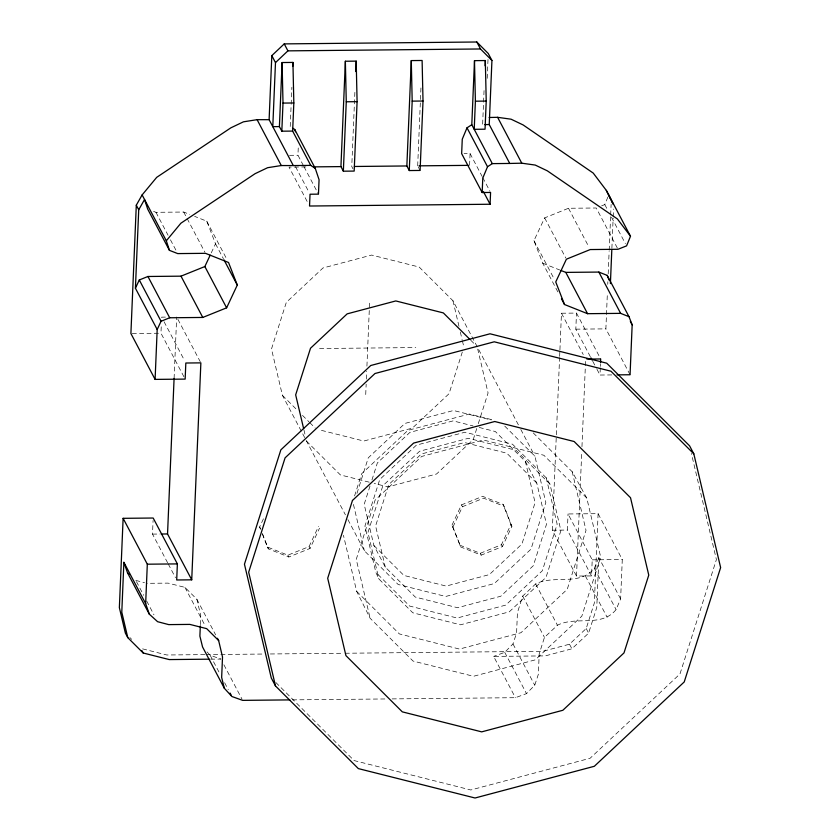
<?xml version="1.0" encoding="UTF-8"?>
<svg xmlns="http://www.w3.org/2000/svg" width="840" height="840" viewBox="0 0 840 840"><rect width="100%" height="100%" fill="white"/><g stroke="black" fill="none" stroke-linecap="round" stroke-linejoin="round"><path stroke-width="0.63" stroke-dasharray="4.2 3.15" d="M167.622 562.779L152.513 534.104L153.079 520.506M183.939 376.803L160.965 333.228L161.28 325.805M174.09 378.431L176.673 316.995M200.372 624.635L200.75 615.699L196.875 599.288L184.926 587.36L168.084 583.118L146.947 583.327M290.231 126.493L291.113 105.578M291.165 104.265L291.879 87.266M303.377 165.532L297.948 155.243L298.294 146.822M354.879 92.348L351.76 166.499L352.968 168.798M365.726 394.538L366.156 384.206M366.377 379.04L366.702 371.291M366.923 366.125L369.642 301.55M417.68 165.858L420.409 100.811M420.462 99.508L421.071 85.197M469.581 165.344L470.075 153.552L464.058 153.615M484.05 90.615L482.622 124.614L483.83 126.903M487.211 78.351L488.04 58.737M392.144 698.901L515.403 697.694L526.512 693.62L534.755 685.22L538.346 674.31L539.207 653.888L544.457 637.392L557.434 625.223C576.167 615.657 601.493 627.816 616.087 609.577L620.624 598.962L622.283 559.545L598.101 513.67L568.04 513.965L592.221 559.839L591.549 575.925L576.513 576.072L552.332 530.197L556.29 436.086M556.343 434.784L559.587 357.672M559.65 356.36L559.871 351.131M559.923 349.829L561.466 313.226L576.492 313.079L600.684 358.964M591.549 575.925L567.357 530.051L568.04 513.965M590.331 356.685L575.82 329.165L576.492 313.079M576.513 576.072L581.742 451.899M581.962 446.67L585.323 366.944M585.375 365.642L585.648 359.111M611.772 374.923L600.001 375.039L600.317 367.616M600.369 366.377L600.474 363.909M598.101 513.67L594.342 602.984L586.204 628.53L569.478 644.217L542.829 651.304L345.009 653.247M630.063 374.745L605.881 328.87L607.362 293.506M607.75 284.34L607.866 281.726M608.192 273.861L609.126 251.601M609.189 250.299L610.617 216.248M610.67 214.935L611.111 204.456M620.624 598.962L598.857 557.676L596.757 607.562L588.62 633.119L571.893 648.805L545.244 655.893L493.637 656.397L515.403 697.694M611.888 248.273L613.148 218.19M613.2 216.888L613.536 209.044M354.575 495.915L361.61 473.823L407.925 430.364L469.382 414.026L493.175 420.021M356.958 493.385L368.277 457.81L404.922 423.433L453.548 410.498L491.106 419.969M369.999 486.056L364.182 504.326L373.894 545.506L385.308 567.147L415.306 597.072L457.569 607.73L500.766 596.243L533.316 565.698L546.494 524.286L536.792 483.105L525.378 461.465L495.369 431.54L479.209 427.466M371.942 479.966L377.37 462.913L409.92 432.369L453.106 420.882L472.994 425.901M462.315 352.012L449.032 393.719L412.388 428.096L363.772 441.031L318.696 429.671M476.742 428.558L473.225 439.593L436.58 473.981L387.954 486.906L374.189 483.431M478.296 423.654L488.072 392.983L477.729 349.125M598.857 557.676L594.321 568.292C579.726 586.52 554.4 574.371 535.658 583.926L522.69 596.096L517.44 612.601L516.579 633.024L512.988 643.933L504.735 652.333L493.637 656.397M601.598 205.863L604.8 204.582L608.738 194.964M211.26 252.882L215.523 243.779L206.766 221.193L194.628 216.374M260.536 529.337L259.613 526.985L264.359 516.873M262.363 534.062L267.404 547.029L287.879 555.167L309.057 546.62L318.538 526.407M267.404 547.029L268.37 548.867L288.844 557.004L310.034 548.457L319.505 528.234M557.855 291.911L542.735 263.235L533.967 240.66L544.646 217.886L568.491 208.268L596.243 207.995L617.4 248.136M452.015 525.095L461.486 504.882L482.675 496.335L503.15 504.473L504.116 506.3L511.896 526.355L502.425 546.577L481.247 555.125L460.761 546.987L452.015 525.095L460.761 546.987M452.981 526.932L462.452 506.709L483.641 498.173L504.116 506.3M459.795 545.15L480.27 553.287L501.459 544.74L510.93 524.517L503.15 504.473M289.527 155.316L297.948 155.243M305.897 166.95L289.034 167.118L307.734 202.587M153.584 211.376L155.957 212.31L183.697 212.037L189.767 214.441M165.396 317.111L161.637 317.142L163.453 320.586M132.206 333.501L160.965 333.228M575.82 329.165L605.881 328.87M319.578 348.516L415.779 347.571M152.513 534.104L160.02 534.03M552.332 530.197L567.357 530.051M592.221 559.839L622.283 559.545M204.845 654.612L166.845 654.99L141.981 648.722M206.147 654.601L263.791 654.034M270.344 653.972L343.707 653.258M210.556 659.169L220.878 659.075L210.105 655.221L206.756 651.557M292.478 699.867L386.894 698.943M369.18 482.171L340.379 474.915L306.6 441.231M135.828 580.409L144.48 582.676M542.735 263.235L559.724 269.987M518.385 424.862L452.949 300.741L419.171 267.047L371.595 255.066L322.969 267.991L286.325 302.369L271.488 348.989L282.419 395.356L345.408 514.836M470.747 340.242L475.314 344.788M533.221 432.884L572.198 471.755L586.782 498.057L600.674 556.962L581.816 616.182L535.259 659.862L473.487 676.284L413.049 661.059L370.135 618.261L356.664 591.339L343.445 535.29M586.782 498.057L543.869 455.259L483.431 440.024L421.659 456.456L375.113 500.126L356.244 559.356L370.135 618.261M504.777 426.132L534.902 456.173L545.832 502.541L530.985 549.161L494.34 583.538L445.725 596.463L398.149 584.482L364.371 550.788L347.855 519.477M546.242 477.866L512.484 444.203L464.961 432.222L416.378 445.147L379.764 479.493L364.938 526.071L375.858 572.397L378.913 578.991L412.797 612.78L460.509 624.803L509.271 611.835L546.021 577.364L560.91 530.607L549.948 484.103L546.242 477.866L557.162 524.181L542.325 570.759L505.712 605.115L457.139 618.03L409.605 606.05L375.858 572.397M549.948 484.103L516.075 450.314L468.353 438.291L419.591 451.259L382.841 485.741L367.952 532.497L378.913 578.991M536.792 483.105L506.782 453.18L464.52 442.533L421.334 454.01L388.784 484.554L375.596 525.966L385.308 567.147M282.419 395.356L297.024 409.92M302.494 415.38L308.889 421.754M309.803 422.667L315.284 428.127M373.894 545.506L403.893 575.432L446.156 586.078L489.353 574.602L521.903 544.058L535.091 502.646L525.378 461.465M356.664 591.339L399.357 633.917L459.491 649.068L520.937 632.73L567.252 589.281L586.016 530.355L572.198 471.755M275.867 682.521L354.123 760.578L470.831 789.978L590.1 758.268L679.99 673.932L716.404 559.577L691.373 453.421M129.895 637.56L131.702 639.376M604.8 204.582L607.824 210.315M611.457 217.203L625.37 243.579M568.491 208.268L589.05 247.265M544.646 217.886L565.803 258.027M533.967 240.66L554.526 279.647M592.746 361.274L596.379 368.151M596.977 369.306L600.001 375.039M561.466 313.226L583.233 354.522M470.075 153.552L482.139 176.442M482.738 177.587L489.983 191.31M418.278 167.003L420.094 170.447M594.321 568.292L616.087 609.577M520.832 429.492L534.902 456.173M585.385 576.009L607.152 617.295M586.204 628.53L588.62 633.119M510.93 524.517L511.896 526.355M569.478 644.217L571.893 648.805M535.658 583.926L557.434 625.223M303.975 166.677L318.455 194.145M501.459 544.74L502.425 546.577M522.69 596.096L544.457 637.392M295.565 166.761L308.837 191.94M461.486 504.882L462.452 506.709M480.27 553.287L481.247 555.125M512.988 643.933L534.755 685.22M504.735 652.333L526.512 693.62M206.766 221.193L227.325 260.19M215.523 243.779L223.388 258.689M183.697 212.037L204.866 252.178M155.957 212.31L168.053 235.242M170.468 239.831L176.516 251.297M309.057 546.62L310.034 548.457M177.881 319.294L200.256 361.725M287.879 555.167L288.844 557.004M164.062 321.731L184.622 360.728M259.613 526.985L260.589 528.812M196.875 599.288L215.628 634.841M184.926 587.36L205.485 626.356M223.902 664.808L242.046 699.216M168.231 563.924L175.487 577.689M210.105 655.221L220.385 674.72M224.627 682.742L228.249 689.63M136.427 581.553L143.682 595.319M146.706 601.051L153.962 614.817M262.416 533.537L268.37 548.867M452.949 300.741L459.155 327.054M460.331 332.062L462.105 339.581M462.399 340.841L463.88 347.099M353.441 504.431L364.371 550.788M303.944 429.954L305.424 436.212"/><path stroke-width="1.26" d="M474.495 60.648L475.398 101.189L474.222 129.308L485.037 129.203L486.224 101.084L485.32 60.543L474.495 60.648L471.796 124.719L467.009 127.827L462.263 139.209L461.654 153.636L482.171 192.538L490.581 192.454L490.088 204.246L309.54 206.021L310.034 194.229L318.455 194.145L319.064 179.718L315.273 168.409L310.737 165.396L293.307 165.575L269.115 119.689L257.093 119.669L243.453 121.821L230.906 127.806L156.702 177.345L142.128 194.922L136.3 205.18L130.904 333.522L155.096 379.397L185.157 379.103L185.829 363.017L200.865 362.87L191.73 579.831L176.694 579.978L177.377 563.903L153.184 518.028L123.123 518.322L119.364 607.625L125.36 633.045L127.775 637.623L143.199 653.005L169.271 659.578L209.265 659.179M289.863 699.899L242.655 700.361L231.882 696.507L224.333 688.264L221.655 677.418L222.516 656.985L218.652 640.574L206.692 628.656L189.851 624.404L168.725 624.614L157.595 621.695L149.299 614.145L145.656 603.614L123.879 562.327L121.79 612.213L127.775 637.623M157.185 329.511L135.418 288.225L138.726 209.769L144.543 199.511L147.672 209.055L169.439 250.352L177.723 253.596L205.475 253.323L228.533 262.49L237.29 285.065L226.622 307.829L202.776 317.447L169.701 317.772L161.059 321.258L157.185 329.511L155.096 379.397M145.656 603.614L147.315 564.197L123.123 518.322M191.73 579.831L167.538 533.957L174.09 378.431M200.319 625.916L199.889 636.122L202.566 646.978L224.333 688.264M269.115 119.689L271.814 55.629L284.235 43.89L476.816 42L488.261 53.508L491.935 60.48L489.237 124.551L509.744 163.453L521.777 163.191L535.248 165.071L547.312 170.825L617.4 218.946L630.504 236.25L626.577 245.868L618.009 249.281L590.258 249.553L566.412 259.182L555.744 281.946L564.501 304.521L587.559 313.688L620.634 313.362L628.992 316.68L632.163 324.86L630.063 374.745L616.99 374.871M271.814 55.629L275.489 62.601L272.79 126.662L279.405 126.599L281.82 131.187L292.645 131.082L310.737 165.396M279.405 126.599L282.104 62.538L292.929 62.423L293.832 102.974L292.645 131.082M281.82 131.187L283.006 103.079L282.104 62.538M292.761 66.35L292.929 62.423M340.935 166.603L345.366 61.236L356.192 61.131L357.094 101.672L354.175 171.087L343.35 171.192L340.935 166.603L313.688 166.877M343.35 171.192L346.269 101.777L345.366 61.236M355.751 71.537L356.192 61.131M406.854 165.963L411.285 60.585L422.111 60.48L423.014 101.02L420.094 170.447L409.269 170.552L406.854 165.963L354.375 166.478M409.269 170.552L412.188 101.126L411.285 60.585M485.1 65.772L485.32 60.543M482.171 192.538L482.78 178.112L487.526 166.73L492.314 163.622L509.744 163.453M600.526 362.67L600.684 358.964L586.898 359.09M610.397 283.574L611.825 249.575M135.418 288.225L139.293 279.972L147.934 276.486L180.999 276.161L204.855 266.543L210.189 255.161M169.439 250.352L166.32 240.797L180.884 223.22L255.087 173.68L267.635 167.696L281.284 165.543L293.307 165.575M275.489 62.601L287.91 50.862L480.491 48.972L491.935 60.48M489.163 117.495L497.595 117.317L511.067 119.196L523.12 124.939L593.219 173.072L606.312 190.376L630.504 236.25M346.269 101.777L357.094 101.672M412.188 101.126L423.014 101.02M283.006 103.079L293.832 102.974M475.398 101.189L486.224 101.084M484.827 124.593L489.237 124.551M418.971 165.837L468.279 165.365M560.942 270.469L565.793 272.391L598.857 272.076L607.226 275.394L628.992 316.68M161.28 534.019L167.538 533.957M147.315 564.197L177.377 563.903M292.95 128.299L294.756 129.507L315.273 168.409M123.879 562.327L127.533 572.859L129.381 574.539M693.819 453.852L610.953 371.207L494.256 341.806L374.976 373.517L285.086 457.853L248.672 572.208L275.489 685.954L358.344 768.6L475.052 798L594.332 766.29L684.222 681.954L720.636 567.588L693.819 453.852L689.587 445.841L606.732 363.195L490.025 333.795L370.755 365.505L280.865 449.841L244.451 564.197L271.268 677.933L275.489 685.954M469.833 339.329L443.352 312.921L395.787 300.941L347.161 313.866L310.517 348.243L295.669 394.863L303.649 428.694M611.279 200.529L613.095 203.973M630.347 321.426L632.163 324.86M598.857 272.076L620.634 313.362M476.816 42L480.491 48.972M497.595 117.317L521.777 163.191M565.793 272.391L587.559 313.688M471.796 124.719L492.314 163.622M561.477 298.788L564.501 304.521M590.929 357.83L592.148 360.129M467.009 127.827L487.526 166.73M483.452 191.667L490.088 204.246M284.235 43.89L287.91 50.862M257.093 119.669L281.284 165.543M223.986 259.833L237.29 285.065M204.855 266.543L226.622 307.829M142.128 194.922L166.32 240.797M180.999 276.161L202.776 317.447M136.3 205.18L138.726 209.769M147.934 276.486L169.701 317.772M139.293 279.972L161.059 321.258M217.434 638.284L218.652 640.574M230.066 693.063L231.273 695.363M127.533 572.859L149.299 614.145M141.981 650.716L143.199 653.005M608.738 194.964L613.148 203.994M606.312 190.376L610.732 199.406M607.226 275.394L609.032 280.067M294.756 129.507L295.512 131.764M352.464 500.462L327.695 578.256L345.933 655.63L402.308 711.858L481.698 731.861L562.842 710.283L623.994 652.911L648.764 575.117L630.525 497.731L574.15 441.515L494.76 421.512L413.616 443.09L352.464 500.462"/></g></svg>
